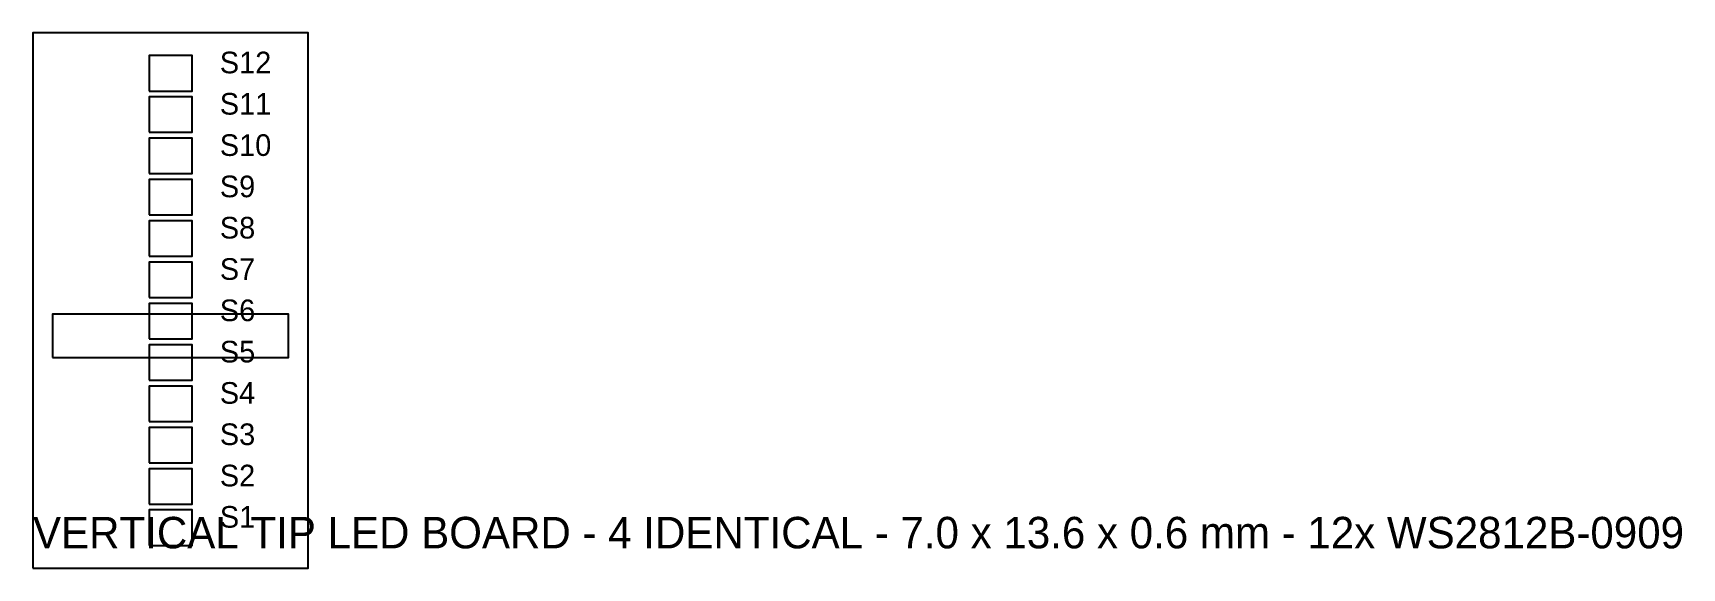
# Model space of a CAD drawing. Header units: millimetres. Extents: x -3.5 to 38.4, y -6.8 to 6.8.
import ezdxf

# ---------------------------------------------------------------- set-up
doc = ezdxf.new("R2010")
doc.units = ezdxf.units.MM
for name, color, linetype in [('CONNECTOR', 2, 'Continuous'), ('EDGE.CUTS', 7, 'Continuous'), ('LED_SIDE', 4, 'Continuous'), ('NOTES', 7, 'Continuous')]:
    doc.layers.add(name, color=color, linetype=linetype)

msp = doc.modelspace()

# ---------------------------------------------------------------- linework, layer by layer
at = {"layer": 'CONNECTOR'}
msp.add_lwpolyline([(-3, -1.45), (3, -1.45), (3, -0.35), (-3, -0.35)], close=True, dxfattribs=at)
at = {"layer": 'EDGE.CUTS'}
msp.add_lwpolyline([(-3.5, -6.8), (3.5, -6.8), (3.5, 6.8), (-3.5, 6.8)], close=True, dxfattribs=at)
at = {"layer": 'LED_SIDE'}
for points in [[(-0.55, 5.325), (0.55, 5.325), (0.55, 6.225), (-0.55, 6.225)], [(-0.55, 4.275), (0.55, 4.275), (0.55, 5.175), (-0.55, 5.175)], [(-0.55, 3.225), (0.55, 3.225), (0.55, 4.125), (-0.55, 4.125)], [(-0.55, 2.175), (0.55, 2.175), (0.55, 3.075), (-0.55, 3.075)], [(-0.55, 1.125), (0.55, 1.125), (0.55, 2.025), (-0.55, 2.025)], [(-0.55, 0.075), (0.55, 0.075), (0.55, 0.975), (-0.55, 0.975)], [(-0.55, -0.975), (0.55, -0.975), (0.55, -0.075), (-0.55, -0.075)], [(-0.55, -2.025), (0.55, -2.025), (0.55, -1.125), (-0.55, -1.125)], [(-0.55, -3.075), (0.55, -3.075), (0.55, -2.175), (-0.55, -2.175)], [(-0.55, -4.125), (0.55, -4.125), (0.55, -3.225), (-0.55, -3.225)], [(-0.55, -5.175), (0.55, -5.175), (0.55, -4.275), (-0.55, -4.275)], [(-0.55, -6.225), (0.55, -6.225), (0.55, -5.325), (-0.55, -5.325)]]:
    msp.add_lwpolyline(points, close=True, dxfattribs=at)

# ---------------------------------------------------------------- texts
at = {"layer": 'NOTES'}
for s, height, p in [('S12', 0.55, (1.25, 5.775)), ('S11', 0.55, (1.25, 4.725)), ('S10', 0.55, (1.25, 3.675)), ('S9', 0.55, (1.25, 2.625)), ('S8', 0.55, (1.25, 1.575)), ('S7', 0.55, (1.25, 0.525)), ('S6', 0.55, (1.25, -0.525)), ('S5', 0.55, (1.25, -1.575)), ('S4', 0.55, (1.25, -2.625)), ('S3', 0.55, (1.25, -3.675)), ('S2', 0.55, (1.25, -4.725)), ('S1', 0.55, (1.25, -5.775)), ('VERTICAL TIP LED BOARD - 4 IDENTICAL - 7.0 x 13.6 x 0.6 mm - 12x WS2812B-0909', 0.8, (-3.5, -6.3))]:
    msp.add_text(s, height=height, dxfattribs=at).set_placement(p)

doc.saveas('drawing.dxf')
